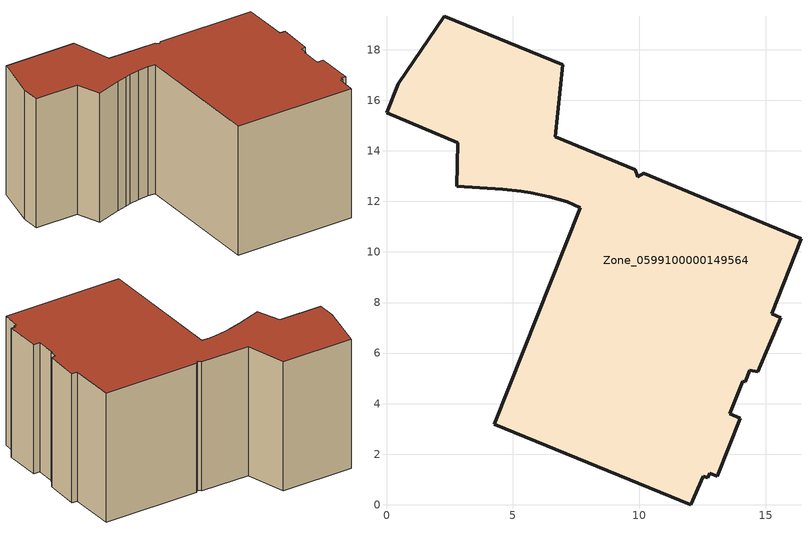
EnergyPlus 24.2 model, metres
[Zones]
Zone_0599100000149564
 floor ground (C_G): 6.98,17.41 6.67,14.56 9.84,13.25 9.94,12.97 10.18,13.11 16.4,10.53 15.25,7.55 15.59,7.39 14.69,5.25 14.37,5.32 14.19,4.86 14.1,4.89 13.58,3.59 14,3.42 13.09,1.12 12.79,1.25 12.72,1.07 12.53,1.13 12.03,0 4.26,3.19 7.66,11.74 7.15,11.98 6.43,12.18 5.71,12.34 5.34,12.4 4.6,12.49 2.77,12.6 2.81,14.32 0,15.5 0.47,16.66 2.29,19.32 z0
 wall outside (C_F): 4.6,12.49 5.34,12.4 5.71,12.34 6.43,12.18 7.15,11.98 7.66,11.74 4.26,3.19 12.03,0 12.53,1.13 12.72,1.07 12.79,1.25 13.09,1.12 14,3.42 13.58,3.59 14.1,4.89 14.19,4.86 14.37,5.32 14.69,5.25 15.59,7.39 15.25,7.55 16.4,10.53 10.18,13.11 9.94,12.97 9.84,13.25 6.67,14.56 6.98,17.41 2.29,19.32 0.47,16.66 0,15.5 2.81,14.32 2.77,12.6 4.6,12.49 z0:9.28
 roof outside (C_R): 10.18,13.11 9.94,12.97 9.84,13.25 6.67,14.56 6.98,17.41 2.29,19.32 0.47,16.66 0,15.5 2.81,14.32 2.77,12.6 4.6,12.49 5.34,12.4 5.71,12.34 6.43,12.18 7.15,11.98 7.66,11.74 4.26,3.19 12.03,0 12.53,1.13 12.72,1.07 12.79,1.25 13.09,1.12 14,3.42 13.58,3.59 14.1,4.89 14.19,4.86 14.37,5.32 14.69,5.25 15.59,7.39 15.25,7.55 16.4,10.53 z9.28
[BUILDING]
Pand.0599100000149564: North Axis=0; Terrain=City; Loads Convergence Tolerance Value=0.04; Temperature Convergence Tolerance Value=0.4; Solar Distribution=FullExterior; Maximum Number of Warmup Days=25; Minimum Number of Warmup Days=1
[Site:Location]
Rotterdam.The.Hague.AP_ZH_NLD Design_Conditions: Latitude=51.96; Longitude=4.45; Time Zone=1; Elevation=-4.5
[SITE:GROUNDTEMPERATURE:BUILDINGSURFACE]
18, 18, 18, 18, 18, 18, 18, 18, 18, 18, 18, 18
[MATERIAL] Thermal Absorptance=0.9; Solar Absorptance=0.7; Visible Absorptance=0.7
Name | Roughness | Thickness | Conductivity | Density | Specific Heat
G.D.1965 | MediumSmooth | 0.15 | 1 | 540 | 1210
F.D.1965 | Rough | 0.3 | 0.857143 | 1920 | 840
R.D.1965 | MediumRough | 0.2 | 0.08 | 1500 | 1000
[CONSTRUCTION]
C_G: G.D.1965
C_F: F.D.1965
C_R: R.D.1965
[ZONE]
Zone_0599100000149564: Type=1; Multiplier=1; Ceiling Height=Autocalculate; Volume=Autocalculate; Floor Area=autocalculate; Part of Total Floor Area=Yes
[ZONEINFILTRATION:DESIGNFLOWRATE]
Infil_Zone_0599100000149564: Zone or ZoneList or Space or SpaceList=Zone_0599100000149564; Schedule=AlwaysOn; Design Flow Rate Calculation Method=Flow/Area; Flow Rate per Floor Area=0.0042; Constant Term Coefficient=1; Temperature Term Coefficient=0; Velocity Term Coefficient=0; Velocity Squared Term Coefficient=0
[HVACTEMPLATE:ZONE:IDEALLOADSAIRSYSTEM]
Zone_0599100000149564: Maximum Heating Supply Air Temperature=50; Minimum Cooling Supply Air Temperature=13; Maximum Heating Supply Air Humidity Ratio=0.0156; Minimum Cooling Supply Air Humidity Ratio=0.0077; Heating Limit=NoLimit; Cooling Limit=NoLimit; Dehumidification Control Type=ConstantSensibleHeatRatio; Cooling Sensible Heat Ratio=0.7; Dehumidification Setpoint=60; Humidification Control Type=None; Humidification Setpoint=30; Outdoor Air Method=None; Outdoor Air Flow Rate per Person=0.00944; Outdoor Air Flow Rate per Zone Floor Area=0; Outdoor Air Flow Rate per Zone=0; Demand Controlled Ventilation Type=None; Outdoor Air Economizer Type=NoEconomizer; Heat Recovery Type=None; Sensible Heat Recovery Effectiveness=0.7; Latent Heat Recovery Effectiveness=0.65
[ZONECONTROL:THERMOSTAT]
ThermostatControl_Zone_0599100000149564: Zone or ZoneList=Zone_0599100000149564; Control Type Schedule=DualSetpointControlType; Control 1=Thermostat_Zone_0599100000149564; Temperature Difference Between Cutout And Setpoint=0
[THERMOSTATSETPOINT:DUALSETPOINT]
Thermostat_Zone_0599100000149564: Heating Setpoint Temperature Schedule=HeatingSetpoint_Zone_0599100000149564; Cooling Setpoint Temperature Schedule=CoolingSetpoint_Zone_0599100000149564
[SCHEDULE:COMPACT]
HeatingSetpoint_Zone_0599100000149564: Through: 12/31, For: AllDays, Until: 24:00, 21
CoolingSetpoint_Zone_0599100000149564: Through: 12/31, For: AllDays, Until: 24:00, 24
DualSetpointControlType: Through: 12/31, For: AllDays, Until: 24:00, 4
AlwaysOn: Through: 12/31, For: AllDays, Until: 24:00, 1
